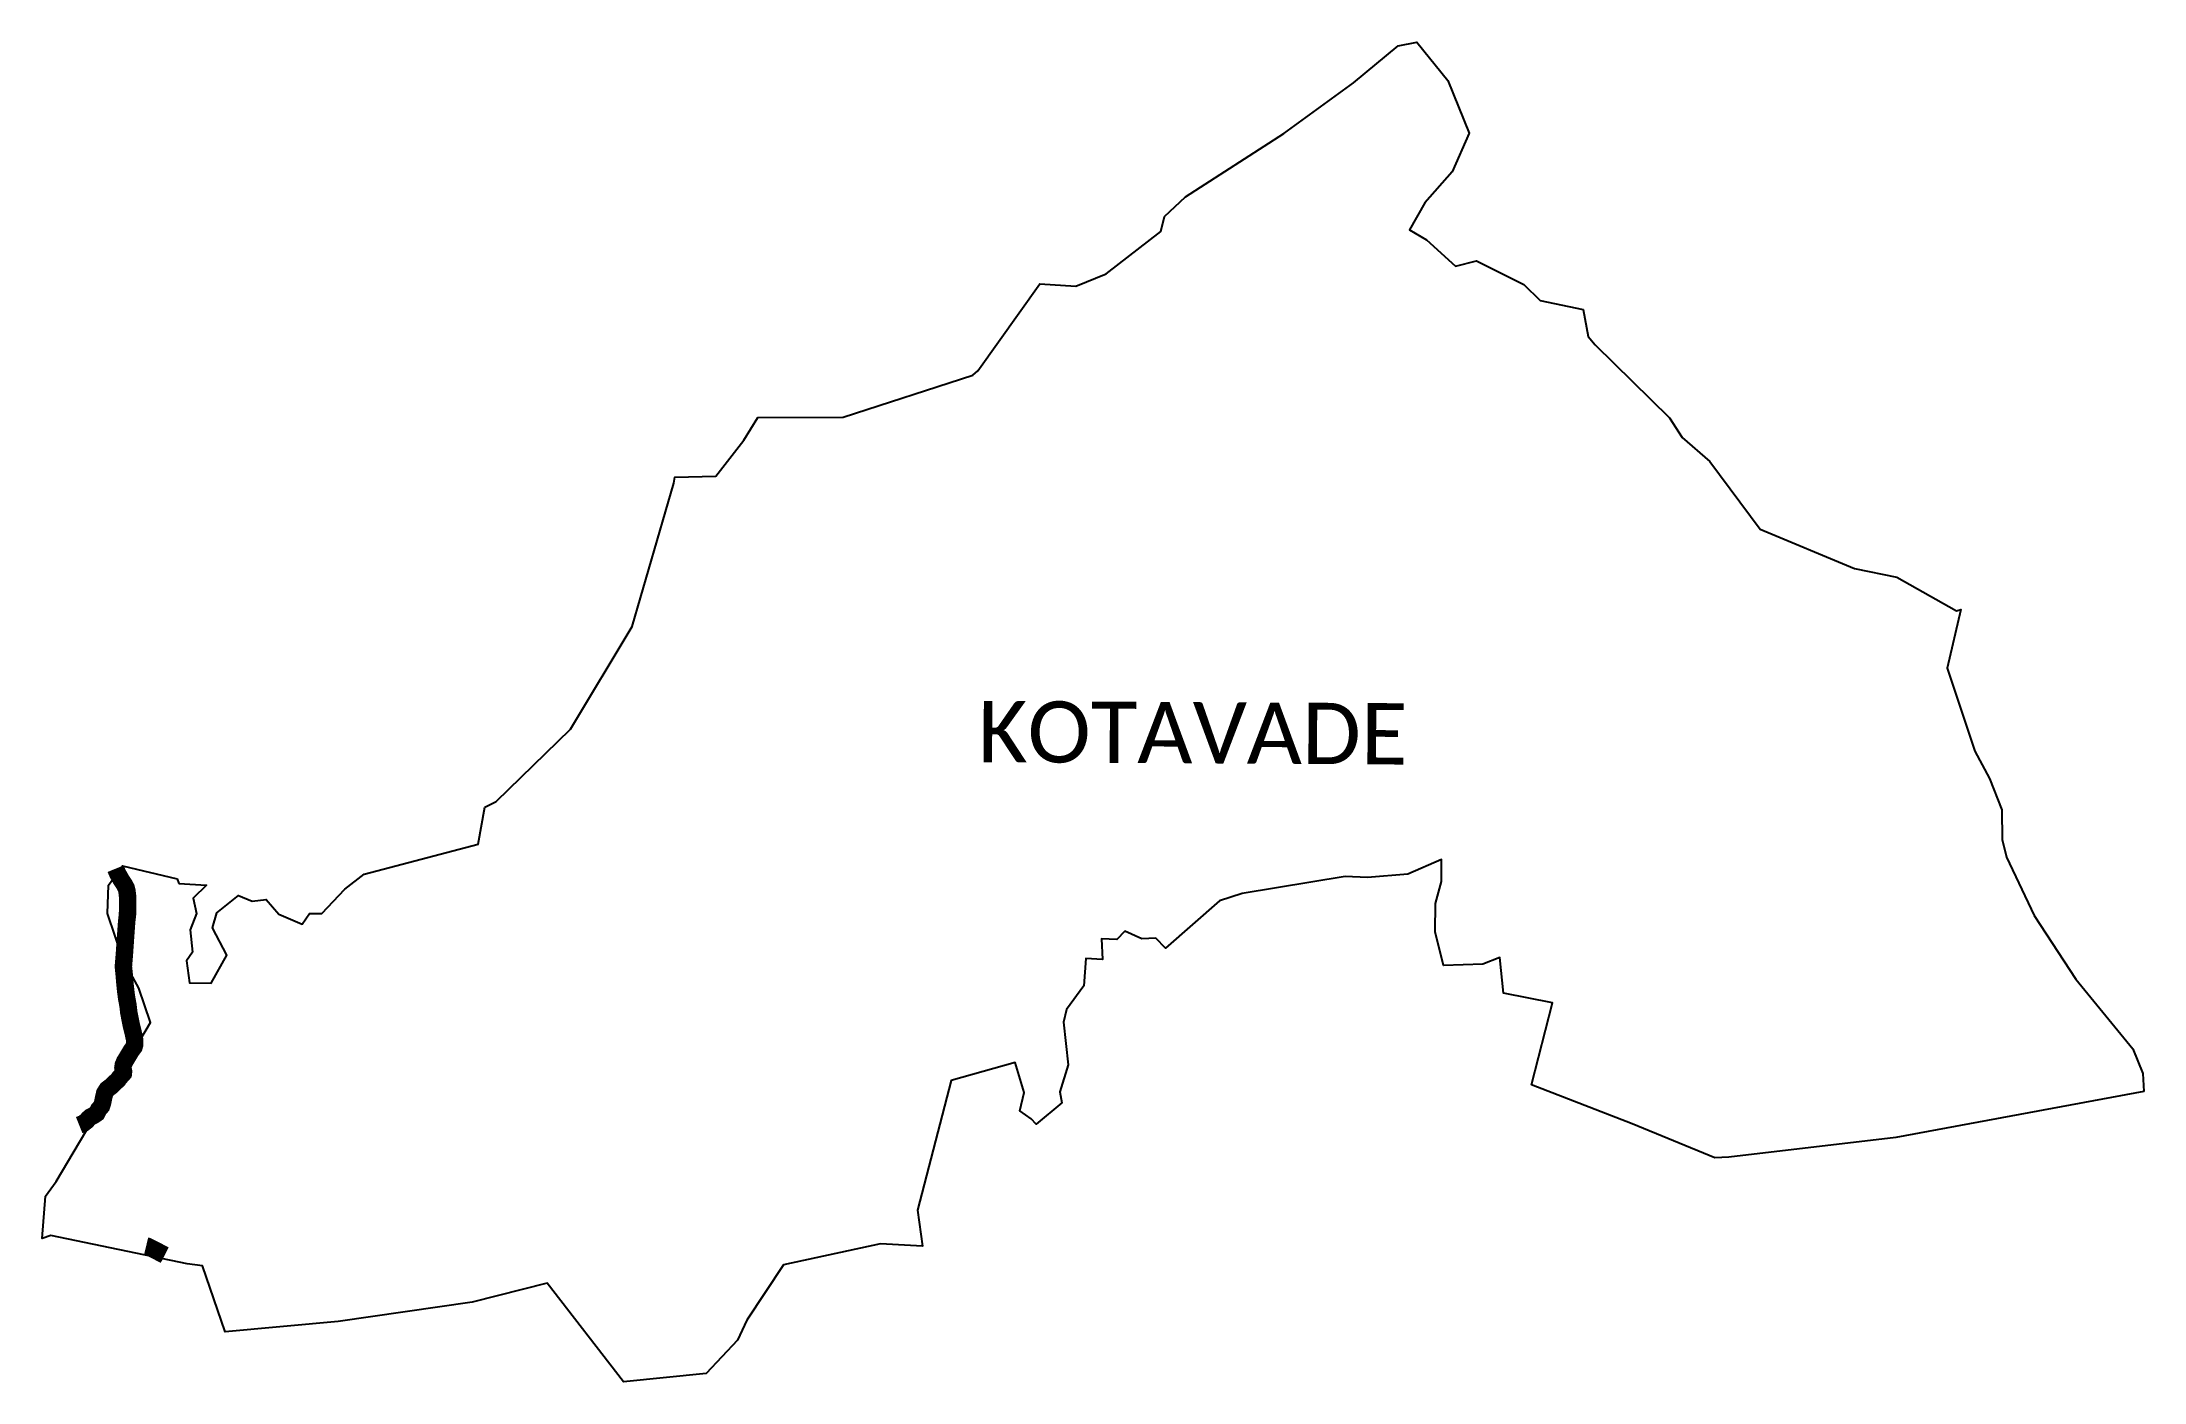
# Model space of a CAD drawing. Header units: metres. Extents: x 317393 to 323421, y 1888698 to 1892541.
import ezdxf

# ---------------------------------------------------------------- set-up
doc = ezdxf.new("R2010")
doc.units = ezdxf.units.M
for name, color, linetype in [('NATURALLY PROTECTED', 3, 'Continuous'), ('village', 3, 'Continuous'), ('VILLAGE NAME', 250, 'Continuous')]:
    doc.layers.add(name, color=color, linetype=linetype)
doc.styles.get("Standard").update_dxf_attribs({"font": 'calibri.ttf'})

msp = doc.modelspace()

# ---------------------------------------------------------------- linework, layer by layer
at = {"layer": 'NATURALLY PROTECTED', "color": 116, "true_color": 0x136734, "const_width": 50, "flags": 128}
for points in [[(317499.4, 1889435), (317511.1, 1889439.7), (317520.2, 1889446.6), (317526.5, 1889453.6), (317532.5, 1889458.7), (317540.5, 1889462.4), (317549.9, 1889468.9), (317554.9, 1889479.2), (317563.4, 1889489.2), (317566.8, 1889499.6), (317569.7, 1889514.2), (317572.8, 1889526.9), (317579.8, 1889537.9), (317592.1, 1889547), (317601.4, 1889556.2), (317611.1, 1889565.2), (317614.5, 1889570.4), (317626.1, 1889583.3), (317626.7, 1889588.8), (317624.9, 1889599.3), (317626.1, 1889607.8), (317630.2, 1889617.6), (317634.6, 1889624.6), (317649.1, 1889648.8), (317656.7, 1889659), (317658.8, 1889666.5), (317658.2, 1889681.5), (317654.4, 1889699.6), (317649.2, 1889720.2), (317641.7, 1889758.3), (317639.5, 1889778.3), (317635.7, 1889798.5), (317633.1, 1889817.9), (317631, 1889837.5), (317628.2, 1889870.6), (317626.2, 1889889.8), (317629.1, 1889924.5), (317632.5, 1889974.6), (317635.6, 1890017.9), (317638, 1890039.2), (317638.8, 1890068.6), (317638.5, 1890089.5), (317636.3, 1890107.4), (317634.1, 1890115.3), (317628.6, 1890125.5), (317620.6, 1890137.5), (317610, 1890155.9), (317604.1, 1890170.4)], [(317691.5, 1889088.4), (317695.6, 1889087.4), (317744.9, 1889062.2)]]:
    msp.add_lwpolyline(points, dxfattribs=at)
at = {"layer": 'village', "flags": 128}
msp.add_lwpolyline([(317780.5, 1890141.7), (317785.2, 1890127.4)], dxfattribs=at)
at = {"layer": 'village', "color": 3, "true_color": 0x00ff00}
for points in [[(317785.2, 1890127.4, 0), (317864.6, 1890123.3, 0), (317826.8, 1890086, 0), (317836.1, 1890041.6, 0), (317817.5, 1889994.6, 0), (317824, 1889930.6, 0), (317807.2, 1889906.2, 0), (317815.6, 1889842.8, 0), (317877.8, 1889841.7, 0), (317922.5, 1889922, 0), (317881.8, 1890000.7, 0), (317894, 1890043.5, 0), (317956.4, 1890093.4, 0), (317995.8, 1890077, 0), (318035.5, 1890082.4, 0), (318071.7, 1890040, 0), (318138.5, 1890010.9, 0), (318159.8, 1890041.4, 0), (318195.5, 1890042.2, 0), (318261.7, 1890111.9, 0), (318316.4, 1890154.4, 0), (318643.7, 1890240.9, 0), (318663.2, 1890346.9, 0), (318695.1, 1890362.9, 0), (318908.4, 1890570, 0), (319084.9, 1890864.7, 0), (319205.1, 1891275.4, 0), (319207.6, 1891292.9, 0), (319325.1, 1891296.4, 0), (319405.1, 1891399.1, 0), (319445.8, 1891464.4, 0), (319690.4, 1891465.1, 0), (320062.7, 1891585.5, 0), (320076.8, 1891598.2, 0), (320254.1, 1891847.2, 0), (320357.8, 1891840.9, 0), (320444.6, 1891876.4, 0), (320601.3, 1891997.7, 0), (320611.5, 1892040.2, 0), (320672.4, 1892096.7, 0), (320954.1, 1892278.2, 0), (321154.4, 1892423.7, 0), (321281.8, 1892530.1, 0), (321335.4, 1892540.8, 0), (321424.4, 1892430.6, 0), (321485.8, 1892279.4, 0), (321437.4, 1892169, 0), (321358.9, 1892079.6, 0), (321315, 1892002.5, 0), (321363, 1891974, 0), (321446.7, 1891898, 0), (321507, 1891913.6, 0), (321642.2, 1891845.6, 0), (321689.5, 1891800, 0), (321812.6, 1891774.3, 0), (321826.8, 1891696.4, 0), (321846.6, 1891672.2, 0), (322060.1, 1891463.1, 0), (322096.9, 1891406.4, 0), (322175.8, 1891338, 0), (322320.5, 1891144, 0), (322591.1, 1891031.2, 0), (322712.4, 1891006.3, 0), (322883.2, 1890909.3, 0), (322895.5, 1890913.4, 0), (322856.6, 1890745.7, 0), (322935.6, 1890507.8, 0), (322978.2, 1890428.6, 0), (323012.9, 1890339.4, 0), (323013.9, 1890253.9, 0), (323026.3, 1890203.3, 0), (323105.8, 1890036.4, 0), (323225.5, 1889853.6, 0), (323389, 1889653.8, 0), (323417.7, 1889582.9, 0), (323420.9, 1889531.8, 0)], [(323420.9, 1889531.8, 0), (322709.7, 1889399.7, 0), (322230.2, 1889343.1, 0), (322190.7, 1889340.7, 0), (321953.5, 1889438.2, 0), (321664.1, 1889550.4, 0), (321724.4, 1889786, 0), (321584.2, 1889813.5, 0), (321573.2, 1889915.7, 0), (321525.3, 1889896.7, 0), (321412.3, 1889893, 0), (321388.6, 1889989.7, 0), (321389.6, 1890070.8, 0), (321406.3, 1890133.6, 0), (321406.3, 1890197, 0), (321309.8, 1890154.7, 0), (321194.6, 1890144.6, 0), (321130.4, 1890147.7, 0), (320835.1, 1890098.7, 0), (320769.9, 1890078.1, 0), (320614.8, 1889942.8, 0), (320587.4, 1889971, 0), (320546.9, 1889969.4, 0), (320498, 1889991.5, 0), (320475.6, 1889966.8, 0), (320431.5, 1889969.2, 0), (320434.2, 1889909.5, 0), (320386.1, 1889912.3, 0), (320380.4, 1889834.3, 0), (320331.1, 1889766.8, 0), (320322, 1889730.3, 0), (320335.6, 1889608.1, 0), (320311.6, 1889530.6, 0), (320317.6, 1889499.3, 0), (320244, 1889438.1, 0), (320229.6, 1889453.3, 0), (320196.9, 1889475.5, 0), (320209.4, 1889528.6, 0), (320183.7, 1889614.2, 0), (320000.1, 1889563.3, 0), (319903.7, 1889190.9, 0), (319917.8, 1889088.2, 0), (319797.2, 1889094.3, 0), (319518.9, 1889034.5, 0), (319414.1, 1888876.1, 0), (319387, 1888817.9, 0), (319297.5, 1888722.8, 0), (319060.4, 1888698.5, 0), (318841.3, 1888982.2, 0), (318626.4, 1888927.1, 0), (318241.8, 1888872, 0), (317918.1, 1888842, 0), (317852.7, 1889031, 0), (317809.1, 1889037, 0), (317418.6, 1889118.7, 0), (317392.9, 1889109.8, 0), (317402.4, 1889231.5, 0), (317433.7, 1889273.2, 0), (317704.1, 1889729.7, 0), (317670.5, 1889827.9, 0), (317625, 1889911.6, 0), (317581.1, 1890042, 0), (317583.7, 1890123.5, 0), (317623.9, 1890178.7, 0), (317780.5, 1890141.7, 0)]]:
    msp.add_polyline3d(points, dxfattribs=at)

# ---------------------------------------------------------------- texts
at = {"layer": 'VILLAGE NAME', "insert": (320077.4, 1890651.6), "char_height": 175.76, "attachment_point": 1, "rotation": 359.67619}
msp.add_mtext_dynamic_manual_height_columns('KOTAVADE', width=2071.906, gutter_width=878.8, heights=[0], dxfattribs=at)

doc.saveas('drawing.dxf')
